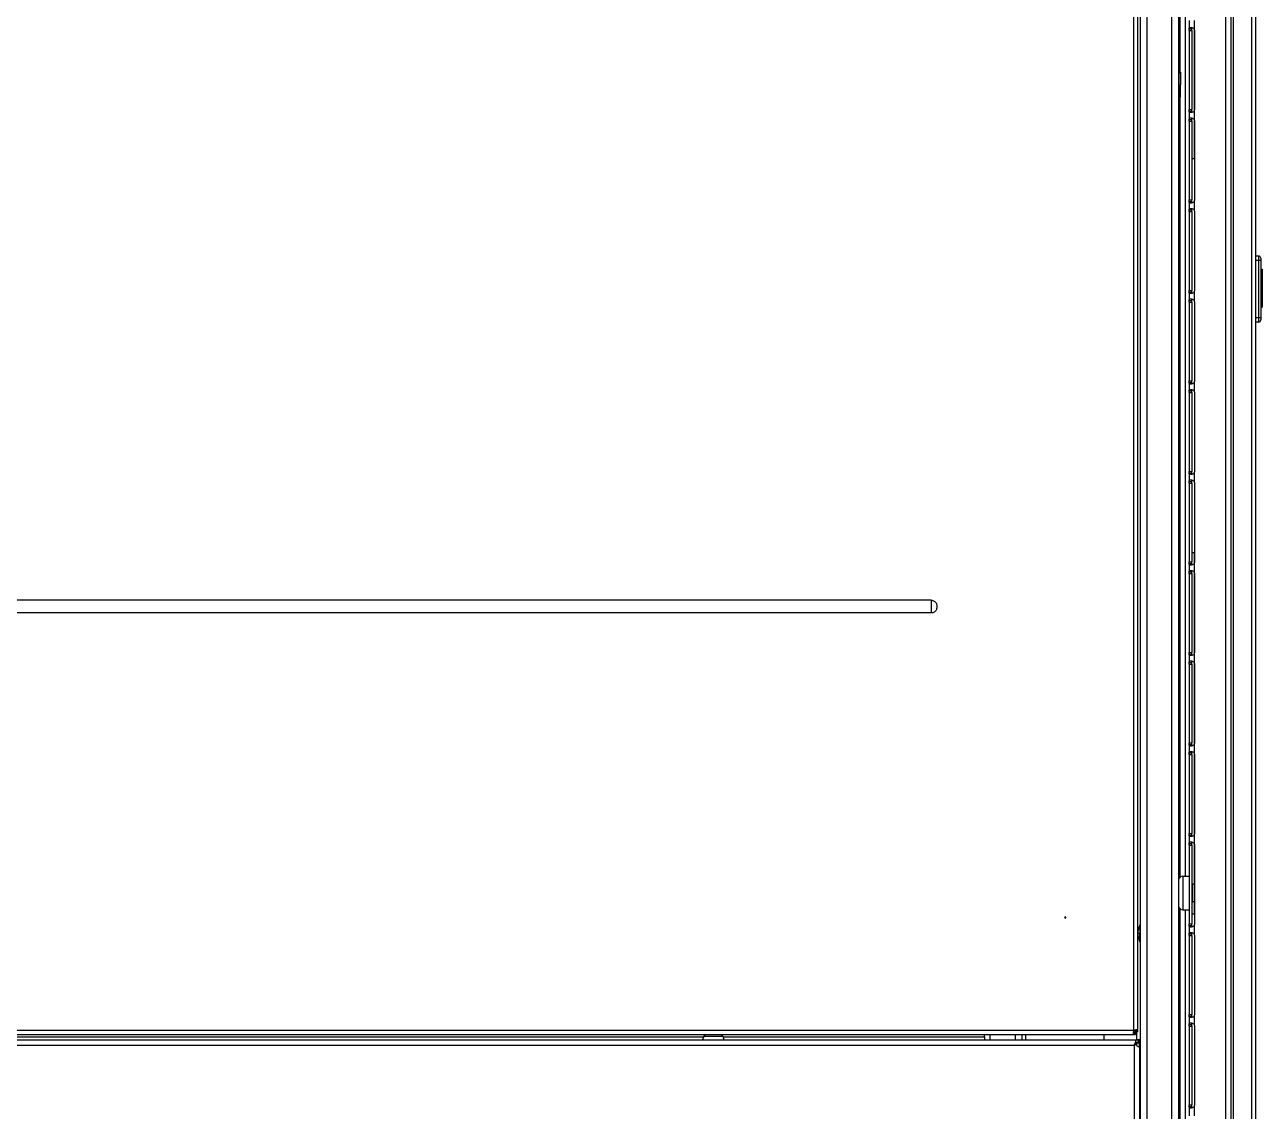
# Model space of a CAD drawing. Header units: millimetres. Extents: x 167 to 1022, y 285 to 720.
# Drawn here: x 963.5 to 1021.6, y 388 to 439.1 of the extents above; entities that cross this region are included whole.
import ezdxf

# ---------------------------------------------------------------- set-up
doc = ezdxf.new("R2010")
doc.units = ezdxf.units.MM

msp = doc.modelspace()

# ---------------------------------------------------------------- linework, layer by layer
at = {"color": 7, "linetype": 'Continuous', "lineweight": 25}
for p, q in [((1015.87, 288.629), (1015.87, 484.129)), ((1016.19, 288.629), (1016.19, 484.129)), ((1017.35, 288.629), (1017.35, 484.129)), ((1015.545, 473.809), (1015.545, 391.829)), ((1015.745, 391.789), (1015.745, 473.849)), ((1017.67, 319.579), (1017.67, 456.479)), ((1017.74, 436.829), (1017.74, 456.479)), ((1017.98, 399.069), (1017.98, 456.479)), ((1019.87, 456.479), (1019.87, 319.579)), ((1020.11, 456.479), (1020.11, 319.579)), ((1020.23, 456.479), (1020.23, 319.579)), ((1021.09, 456.479), (1021.09, 319.579)), ((1021.27, 456.479), (1021.27, 319.579)), ((1018.16, 439.249), (1018.16, 438.858)), ((1018.4, 439.249), (1018.4, 438.858)), ((1018.16, 438.858), (1018.28, 438.858)), ((1018.16, 438.779), (1018.16, 438.858)), ((1018.16, 438.779), (1018.28, 438.779)), ((1018.16, 438.779), (1018.16, 435.079)), ((1018.28, 438.779), (1018.28, 438.858)), ((1018.28, 438.779), (1018.28, 435.079)), ((1018.4, 438.858), (1018.4, 434.999)), ((1018.423, 435.079), (1018.423, 438.779)), ((1017.74, 437.129), (1017.72, 437.129)), ((1017.72, 437.129), (1017.72, 436.809)), ((1017.74, 436.829), (1017.67, 436.759)), ((1017.76, 436.829), (1017.74, 436.829)), ((1017.74, 436.829), (1017.74, 436.239)), ((1017.76, 436.829), (1017.76, 436.239)), ((1017.67, 436.239), (1017.74, 436.239)), ((1017.67, 435.719), (1017.74, 435.649)), ((1017.74, 435.649), (1017.74, 436.239)), ((1017.74, 436.239), (1017.76, 436.239)), ((1017.76, 435.649), (1017.76, 436.239)), ((1017.72, 435.669), (1017.72, 433.179)), ((1017.74, 435.649), (1017.76, 435.649)), ((1017.74, 399.029), (1017.74, 435.649)), ((1018.16, 435.079), (1018.28, 435.079)), ((1018.16, 434.999), (1018.16, 435.079)), ((1018.16, 434.999), (1018.28, 434.999)), ((1018.16, 434.999), (1018.16, 434.608)), ((1018.16, 434.608), (1018.28, 434.608)), ((1018.16, 434.529), (1018.16, 434.608)), ((1018.16, 434.529), (1018.28, 434.529)), ((1018.16, 434.529), (1018.16, 430.829)), ((1018.28, 434.999), (1018.28, 435.079)), ((1018.28, 434.529), (1018.28, 434.608)), ((1018.28, 434.529), (1018.28, 430.829)), ((1018.4, 434.999), (1018.4, 434.608)), ((1018.4, 434.608), (1018.4, 432.754)), ((1018.423, 430.829), (1018.423, 434.529)), ((1017.72, 433.179), (1017.72, 432.429)), ((1017.72, 433.179), (1017.74, 433.179)), ((1017.72, 432.429), (1017.74, 432.429)), ((1018.4, 432.754), (1018.28, 432.754)), ((1018.4, 432.754), (1018.423, 432.754)), ((1018.16, 430.829), (1018.28, 430.829)), ((1018.16, 430.749), (1018.16, 430.829)), ((1018.16, 430.749), (1018.28, 430.749)), ((1018.16, 430.749), (1018.16, 430.358)), ((1018.28, 430.749), (1018.28, 430.829)), ((1018.4, 430.749), (1018.4, 430.358)), ((1018.16, 430.358), (1018.28, 430.358)), ((1018.16, 430.279), (1018.16, 430.358)), ((1018.16, 430.279), (1018.28, 430.279)), ((1018.16, 430.279), (1018.16, 426.579)), ((1018.28, 430.279), (1018.28, 430.358)), ((1018.28, 430.279), (1018.28, 426.579)), ((1018.423, 426.579), (1018.423, 430.279)), ((1021.42, 428.189), (1021.27, 428.189)), ((1021.42, 428.189), (1021.42, 427.989)), ((1021.42, 427.989), (1021.27, 427.989)), ((1021.42, 427.989), (1021.42, 425.289)), ((1021.52, 427.989), (1021.42, 427.989)), ((1021.52, 428.089), (1021.52, 427.989)), ((1021.52, 427.989), (1021.52, 425.289)), ((1021.52, 427.578), (1021.59, 427.578)), ((1021.52, 427.557), (1021.59, 427.557)), ((1021.59, 427.578), (1021.59, 427.557)), ((1021.59, 427.557), (1021.59, 427.515)), ((1021.52, 427.515), (1021.59, 427.515)), ((1021.52, 427.429), (1021.59, 427.429)), ((1021.52, 427.344), (1021.59, 427.344)), ((1021.52, 427.259), (1021.59, 427.259)), ((1021.52, 427.174), (1021.59, 427.174)), ((1021.52, 427.089), (1021.59, 427.089)), ((1021.52, 427.046), (1021.59, 427.046)), ((1021.52, 427.025), (1021.59, 427.025)), ((1021.52, 427.004), (1021.59, 427.004)), ((1021.59, 427.515), (1021.59, 427.429)), ((1021.59, 427.429), (1021.59, 427.344)), ((1021.59, 427.344), (1021.59, 427.259)), ((1021.59, 427.259), (1021.59, 427.174)), ((1021.59, 427.174), (1021.59, 427.089)), ((1021.59, 427.089), (1021.59, 427.046)), ((1021.59, 427.046), (1021.59, 427.025)), ((1021.59, 427.025), (1021.59, 427.004)), ((1021.59, 427.004), (1021.59, 426.961)), ((1018.16, 426.579), (1018.28, 426.579)), ((1018.16, 426.499), (1018.16, 426.579)), ((1018.16, 426.499), (1018.28, 426.499)), ((1018.16, 426.499), (1018.16, 426.108)), ((1018.28, 426.499), (1018.28, 426.579)), ((1018.4, 426.499), (1018.4, 426.108)), ((1021.52, 426.961), (1021.59, 426.961)), ((1021.52, 426.897), (1021.59, 426.897)), ((1021.52, 426.855), (1021.59, 426.855)), ((1021.52, 426.77), (1021.59, 426.77)), ((1021.52, 426.663), (1021.59, 426.663)), ((1021.52, 426.6), (1021.59, 426.6)), ((1021.52, 426.578), (1021.59, 426.578)), ((1021.59, 426.961), (1021.59, 426.897)), ((1021.59, 426.897), (1021.59, 426.855)), ((1021.59, 426.855), (1021.59, 426.77)), ((1021.59, 426.77), (1021.59, 426.663)), ((1021.59, 426.663), (1021.59, 426.6)), ((1021.59, 426.6), (1021.59, 426.578)), ((1021.59, 426.578), (1021.59, 426.238)), ((1018.16, 426.108), (1018.28, 426.108)), ((1018.16, 426.029), (1018.16, 426.108)), ((1018.16, 426.029), (1018.28, 426.029)), ((1018.16, 426.029), (1018.16, 422.329)), ((1018.28, 426.029), (1018.28, 426.108)), ((1018.28, 426.029), (1018.28, 422.329)), ((1018.423, 422.329), (1018.423, 426.029)), ((1021.52, 426.238), (1021.59, 426.238)), ((1021.52, 426.232), (1021.59, 426.232)), ((1021.52, 426.218), (1021.59, 426.218)), ((1021.52, 426.204), (1021.59, 426.204)), ((1021.52, 426.176), (1021.59, 426.176)), ((1021.52, 426.148), (1021.59, 426.148)), ((1021.52, 426.092), (1021.59, 426.092)), ((1021.52, 426.008), (1021.59, 426.008)), ((1021.52, 425.923), (1021.59, 425.923)), ((1021.52, 425.867), (1021.59, 425.867)), ((1021.52, 425.839), (1021.59, 425.839)), ((1021.59, 426.238), (1021.59, 426.232)), ((1021.59, 426.232), (1021.59, 426.218)), ((1021.59, 426.218), (1021.59, 426.204)), ((1021.59, 426.204), (1021.59, 426.176)), ((1021.59, 426.176), (1021.59, 426.148)), ((1021.59, 426.148), (1021.59, 426.092)), ((1021.59, 426.092), (1021.59, 426.008)), ((1021.59, 426.008), (1021.59, 425.923)), ((1021.59, 425.923), (1021.59, 425.867)), ((1021.59, 425.867), (1021.59, 425.839)), ((1021.59, 425.839), (1021.59, 425.811)), ((1021.42, 425.289), (1021.27, 425.289)), ((1021.52, 425.289), (1021.42, 425.289)), ((1021.42, 425.289), (1021.42, 425.089)), ((1021.52, 425.811), (1021.59, 425.811)), ((1021.52, 425.797), (1021.59, 425.797)), ((1021.52, 425.783), (1021.59, 425.783)), ((1021.52, 425.289), (1021.52, 425.189)), ((1021.59, 425.811), (1021.59, 425.797)), ((1021.59, 425.797), (1021.59, 425.783)), ((1021.42, 425.089), (1021.27, 425.089)), ((1018.16, 422.329), (1018.28, 422.329)), ((1018.16, 422.249), (1018.16, 422.329)), ((1018.28, 422.249), (1018.28, 422.329)), ((1018.16, 422.249), (1018.28, 422.249)), ((1018.16, 422.249), (1018.16, 421.858)), ((1018.16, 421.858), (1018.28, 421.858)), ((1018.16, 421.779), (1018.16, 421.858)), ((1018.16, 421.779), (1018.28, 421.779)), ((1018.16, 421.779), (1018.16, 418.079)), ((1018.28, 421.779), (1018.28, 421.858)), ((1018.28, 421.779), (1018.28, 418.079)), ((1018.4, 422.249), (1018.4, 421.858)), ((1018.423, 418.079), (1018.423, 421.779)), ((1018.16, 418.079), (1018.28, 418.079)), ((1018.16, 417.999), (1018.16, 418.079)), ((1018.16, 417.999), (1018.28, 417.999)), ((1018.16, 417.999), (1018.16, 417.608)), ((1018.28, 417.999), (1018.28, 418.079)), ((1018.4, 417.999), (1018.4, 417.608)), ((1018.16, 417.608), (1018.28, 417.608)), ((1018.16, 417.529), (1018.16, 417.608)), ((1018.16, 417.529), (1018.28, 417.529)), ((1018.16, 417.529), (1018.16, 413.829)), ((1018.28, 417.529), (1018.28, 417.608)), ((1018.28, 417.529), (1018.28, 413.829)), ((1018.423, 413.829), (1018.423, 417.529)), ((1018.4, 414.254), (1018.28, 414.254)), ((1018.4, 414.254), (1018.423, 414.254)), ((1018.4, 414.254), (1018.4, 413.749)), ((1018.16, 413.829), (1018.28, 413.829)), ((1018.16, 413.749), (1018.16, 413.829)), ((1018.16, 413.749), (1018.28, 413.749)), ((1018.16, 413.749), (1018.16, 413.358)), ((1018.28, 413.749), (1018.28, 413.829)), ((1018.4, 413.749), (1018.4, 413.358)), ((1018.16, 413.358), (1018.28, 413.358)), ((1018.16, 413.279), (1018.16, 413.358)), ((1018.16, 413.279), (1018.28, 413.279)), ((1018.16, 413.279), (1018.16, 409.579)), ((1018.28, 413.279), (1018.28, 413.358)), ((1018.28, 413.279), (1018.28, 409.579)), ((1018.4, 413.358), (1018.4, 409.499)), ((1018.423, 409.579), (1018.423, 413.279)), ((1006.05, 412.028), (916.59, 412.028)), ((1006.05, 412.028), (1006.05, 411.43)), ((1006.05, 411.43), (916.59, 411.43)), ((1018.16, 409.579), (1018.28, 409.579)), ((1018.16, 409.499), (1018.16, 409.579)), ((1018.28, 409.499), (1018.28, 409.579)), ((1018.16, 409.499), (1018.28, 409.499)), ((1018.16, 409.499), (1018.16, 409.108)), ((1018.16, 409.108), (1018.28, 409.108)), ((1018.16, 409.029), (1018.16, 409.108)), ((1018.16, 409.029), (1018.28, 409.029)), ((1018.16, 409.029), (1018.16, 405.329)), ((1018.28, 409.029), (1018.28, 409.108)), ((1018.28, 409.029), (1018.28, 405.329)), ((1018.4, 409.499), (1018.4, 409.108)), ((1018.4, 409.108), (1018.4, 405.249)), ((1018.423, 405.329), (1018.423, 409.029)), ((1018.16, 405.329), (1018.28, 405.329)), ((1018.16, 405.249), (1018.16, 405.329)), ((1018.16, 405.249), (1018.28, 405.249)), ((1018.16, 405.249), (1018.16, 404.858)), ((1018.28, 405.249), (1018.28, 405.329)), ((1018.4, 405.249), (1018.4, 404.858)), ((1018.16, 404.858), (1018.28, 404.858)), ((1018.16, 404.779), (1018.16, 404.858)), ((1018.16, 404.779), (1018.28, 404.779)), ((1018.16, 404.779), (1018.16, 401.079)), ((1018.28, 404.779), (1018.28, 404.858)), ((1018.28, 404.779), (1018.28, 401.079)), ((1018.4, 404.858), (1018.4, 400.999)), ((1018.423, 401.079), (1018.423, 404.779)), ((1018.16, 401.079), (1018.28, 401.079)), ((1018.16, 400.999), (1018.16, 401.079)), ((1018.16, 400.999), (1018.28, 400.999)), ((1018.16, 400.999), (1018.16, 400.608)), ((1018.28, 400.999), (1018.28, 401.079)), ((1018.4, 400.999), (1018.4, 400.608)), ((1018.16, 400.608), (1018.28, 400.608)), ((1018.16, 400.529), (1018.16, 400.608)), ((1018.16, 400.529), (1018.28, 400.529)), ((1018.16, 400.529), (1018.16, 396.829)), ((1018.28, 400.529), (1018.28, 400.608)), ((1018.28, 400.529), (1018.28, 396.829)), ((1018.4, 400.608), (1018.4, 398.666)), ((1018.423, 396.829), (1018.423, 400.529)), ((1017.86, 399.069), (1017.86, 397.489)), ((1017.86, 399.069), (1018.16, 399.069)), ((1018.32, 398.619), (1018.28, 398.619)), ((1018.423, 398.656), (1018.32, 398.704)), ((1018.32, 398.704), (1018.32, 397.854)), ((1018.32, 397.939), (1018.28, 397.939)), ((1017.74, 340.979), (1017.74, 397.529)), ((1017.86, 397.489), (1018.16, 397.489)), ((1017.98, 336.094), (1017.98, 397.489)), ((1018.423, 397.902), (1018.32, 397.854)), ((1018.4, 397.891), (1018.4, 397.279)), ((1015.85, 396.779), (1015.85, 396.379)), ((1018.16, 396.829), (1018.28, 396.829)), ((1018.16, 396.749), (1018.16, 396.829)), ((1018.4, 397.279), (1018.28, 397.279)), ((1018.28, 396.749), (1018.28, 396.829)), ((1018.4, 397.279), (1018.423, 397.279)), ((1015.85, 396.379), (1015.75, 396.379)), ((1015.87, 396.709), (1015.85, 396.709)), ((1015.85, 395.979), (1015.85, 396.379)), ((1015.87, 396.379), (1015.85, 396.379)), ((1018.16, 396.749), (1018.28, 396.749)), ((1018.16, 396.749), (1018.16, 396.358)), ((1018.16, 396.358), (1018.28, 396.358)), ((1018.16, 396.279), (1018.16, 396.358)), ((1018.16, 396.279), (1018.28, 396.279)), ((1018.16, 396.279), (1018.16, 392.579)), ((1018.28, 396.279), (1018.28, 396.358)), ((1018.28, 396.279), (1018.28, 392.579)), ((1018.4, 396.749), (1018.4, 396.358)), ((1018.423, 392.579), (1018.423, 396.279)), ((1015.85, 396.049), (1015.87, 396.049)), ((1018.16, 392.579), (1018.28, 392.579)), ((1018.16, 392.499), (1018.16, 392.579)), ((1018.16, 392.499), (1018.28, 392.499)), ((1018.16, 392.499), (1018.16, 392.108)), ((1018.28, 392.499), (1018.28, 392.579)), ((1018.4, 392.499), (1018.4, 392.108)), ((907.055, 391.629), (1015.585, 391.629)), ((1015.545, 391.829), (907.095, 391.829)), ((995.37, 391.556), (995.32, 391.379)), ((995.37, 391.556), (996.27, 391.556)), ((996.27, 391.556), (996.32, 391.379)), ((1008.545, 391.529), (1008.545, 391.629)), ((1008.82, 391.379), (1008.82, 391.629)), ((1010, 391.379), (1010, 391.629)), ((1010.32, 391.379), (1010.32, 391.629)), ((1010.49, 391.379), (1010.49, 391.629)), ((1014.17, 391.379), (1014.17, 391.629)), ((1015.581, 391.817), (1015.545, 391.829)), ((1015.556, 391.793), (1015.545, 391.829)), ((1015.645, 391.754), (1015.545, 391.754)), ((1015.585, 391.629), (1015.585, 391.729)), ((1015.585, 391.729), (1015.645, 391.729)), ((1015.585, 391.629), (1015.645, 391.629)), ((1015.745, 391.789), (1015.645, 391.789)), ((1015.645, 391.754), (1015.645, 391.789)), ((1015.745, 391.754), (1015.645, 391.754)), ((1015.645, 391.629), (1015.645, 391.729)), ((1015.7, 391.379), (1015.7, 391.754)), ((1015.745, 391.754), (1015.745, 391.789)), ((1018.16, 392.108), (1018.28, 392.108)), ((1018.16, 392.029), (1018.16, 392.108)), ((1018.16, 392.029), (1018.28, 392.029)), ((1018.16, 392.029), (1018.16, 388.329)), ((1018.28, 392.029), (1018.28, 392.108)), ((1018.28, 392.029), (1018.28, 388.329)), ((1018.423, 388.329), (1018.423, 392.029)), ((907.06, 391.139), (1015.58, 391.139)), ((927.145, 391.379), (995.495, 391.379)), ((927.278, 391.529), (995.362, 391.529)), ((995.495, 391.379), (996.145, 391.379)), ((996.145, 391.379), (1015.771, 391.379)), ((996.278, 391.529), (1008.545, 391.529)), ((1008.545, 391.529), (1008.545, 391.379)), ((1015.58, 391.139), (1015.632, 391.22)), ((1015.58, 391.139), (1015.665, 391.16)), ((1015.58, 391.139), (1015.58, 381.619)), ((1015.665, 391.16), (1015.622, 391.16)), ((1015.63, 391.259), (1015.63, 391.259)), ((1015.632, 391.22), (1015.632, 391.179)), ((1015.68, 391.139), (1015.68, 391.248)), ((1015.7, 391.229), (1015.7, 391.249)), ((1015.82, 391.229), (1015.7, 391.229)), ((1015.7, 391.11), (1015.7, 391.229)), ((1015.771, 391.379), (1015.771, 391.259)), ((1015.82, 391.379), (1015.771, 391.379)), ((1015.82, 391.259), (1015.771, 391.259)), ((1015.82, 391.042), (1015.808, 391.042)), ((1015.82, 391.379), (1015.82, 391.259)), ((1015.82, 391.042), (1015.82, 391.229)), ((1015.82, 391.042), (1015.82, 381.716)), ((1018.16, 388.329), (1018.28, 388.329)), ((1018.16, 388.249), (1018.16, 388.329)), ((1018.16, 388.249), (1018.28, 388.249)), ((1018.16, 388.249), (1018.16, 387.808)), ((1018.28, 388.249), (1018.28, 388.329)), ((1018.4, 388.249), (1018.4, 387.808))]:
    msp.add_line(p, q, dxfattribs=at)
for centre, radius, start, end in [((1018.273, 438.779), 0.15, 0, 31.97075), ((1018.273, 435.079), 0.15, 328.02925, 0), ((1018.273, 434.529), 0.15, 0, 31.97075), ((1018.273, 430.829), 0.15, 328.02925, 0), ((1018.273, 430.279), 0.15, 0, 31.97075), ((1021.42, 428.089), 0.1, 0, 90), ((1018.273, 426.579), 0.15, 328.02925, 0), ((1018.273, 426.029), 0.15, 0, 31.97075), ((1021.42, 425.189), 0.1, 270, 0), ((1018.273, 422.329), 0.15, 328.02925, 0), ((1018.273, 421.779), 0.15, 0, 31.97075), ((1018.273, 418.079), 0.15, 328.02925, 0), ((1018.273, 417.529), 0.15, 0, 31.97075), ((1018.273, 413.829), 0.15, 328.02925, 0), ((1018.273, 413.279), 0.15, 0, 31.97075), ((1018.273, 409.579), 0.15, 328.02925, 360), ((1018.273, 409.029), 0.15, 0, 31.97075), ((1018.273, 405.329), 0.15, 328.02925, 0), ((1018.273, 404.779), 0.15, 0, 31.97075), ((1018.273, 401.079), 0.15, 328.02925, 0), ((1018.273, 400.529), 0.15, 0, 31.97075), ((1017.86, 398.869), 0.2, 90, 161.80513), ((1017.86, 397.689), 0.2, 198.19487, 270), ((1012.345, 397.129), 0.025, 0, 180), ((1012.345, 397.129), 0.025, 180, 0), ((1016.6, 396.379), 0.85, 151.92751, 180), ((1018.273, 396.829), 0.15, 328.02925, 0), ((1016.6, 396.379), 0.85, 180, 208.07249), ((1018.273, 396.279), 0.15, 0, 31.97075), ((1018.273, 392.579), 0.15, 328.02925, 0), ((995.466, 391.529), 0.1, 90, 164.23945), ((996.174, 391.529), 0.1, 15.76055, 90), ((1018.273, 392.029), 0.15, 0, 31.97075), ((1018.273, 388.329), 0.15, 328.02925, 0)]:
    msp.add_arc(centre, radius, start, end, dxfattribs=at)
for points, knots in [([(1018.16, 438.858), (1018.16, 438.87), (1018.162, 438.893), (1018.174, 438.914), (1018.196, 438.926), (1018.229, 438.93), (1018.269, 438.926), (1018.315, 438.914), (1018.361, 438.893), (1018.387, 438.87), (1018.4, 438.858)], [0, 0, 0, 0, 0.124908, 0.249934, 0.374967, 0.5, 0.625033, 0.750066, 0.875092, 1, 1, 1, 1]), ([(1018.28, 438.858), (1018.28, 438.867), (1018.281, 438.886), (1018.284, 438.907), (1018.29, 438.915), (1018.293, 438.918)], [0, 0, 0, 0, 0.371398, 0.742385, 1, 1, 1, 1]), ([(1018.4, 434.999), (1018.387, 434.988), (1018.361, 434.965), (1018.315, 434.944), (1018.269, 434.932), (1018.229, 434.928), (1018.196, 434.932), (1018.174, 434.944), (1018.162, 434.965), (1018.16, 434.988), (1018.16, 434.999)], [0, 0, 0, 0, 0.124908, 0.249934, 0.374967, 0.5, 0.625033, 0.750066, 0.875092, 1, 1, 1, 1]), ([(1018.16, 434.608), (1018.16, 434.62), (1018.162, 434.643), (1018.174, 434.664), (1018.196, 434.676), (1018.229, 434.68), (1018.269, 434.676), (1018.315, 434.664), (1018.361, 434.643), (1018.387, 434.62), (1018.4, 434.608)], [0, 0, 0, 0, 0.124908, 0.249934, 0.374967, 0.5, 0.625033, 0.750066, 0.875092, 1, 1, 1, 1]), ([(1018.286, 434.951), (1018.284, 434.958), (1018.28, 434.972), (1018.28, 434.99), (1018.28, 434.999)], [0, 0, 0, 0, 0.492846, 1, 1, 1, 1]), ([(1018.28, 434.608), (1018.28, 434.617), (1018.281, 434.636), (1018.284, 434.657), (1018.29, 434.665), (1018.293, 434.668)], [0, 0, 0, 0, 0.371398, 0.742385, 1, 1, 1, 1]), ([(1018.4, 430.749), (1018.387, 430.738), (1018.361, 430.715), (1018.315, 430.694), (1018.269, 430.682), (1018.229, 430.678), (1018.196, 430.682), (1018.174, 430.694), (1018.162, 430.715), (1018.16, 430.738), (1018.16, 430.749)], [0, 0, 0, 0, 0.124908, 0.249934, 0.374967, 0.5, 0.625033, 0.750066, 0.875092, 1, 1, 1, 1]), ([(1018.286, 430.701), (1018.284, 430.708), (1018.28, 430.722), (1018.28, 430.74), (1018.28, 430.749)], [0, 0, 0, 0, 0.492846, 1, 1, 1, 1]), ([(1018.16, 430.358), (1018.16, 430.37), (1018.162, 430.393), (1018.174, 430.414), (1018.196, 430.426), (1018.229, 430.43), (1018.269, 430.426), (1018.315, 430.414), (1018.361, 430.393), (1018.387, 430.37), (1018.4, 430.358)], [0, 0, 0, 0, 0.124908, 0.249934, 0.374967, 0.5, 0.625033, 0.750066, 0.875092, 1, 1, 1, 1]), ([(1018.28, 430.358), (1018.28, 430.367), (1018.281, 430.386), (1018.284, 430.407), (1018.29, 430.415), (1018.293, 430.418)], [0, 0, 0, 0, 0.371398, 0.742385, 1, 1, 1, 1]), ([(1018.4, 426.499), (1018.387, 426.488), (1018.361, 426.465), (1018.315, 426.444), (1018.269, 426.432), (1018.229, 426.428), (1018.196, 426.432), (1018.174, 426.444), (1018.162, 426.465), (1018.16, 426.488), (1018.16, 426.499)], [0, 0, 0, 0, 0.124908, 0.249934, 0.374967, 0.5, 0.625033, 0.750066, 0.875092, 1, 1, 1, 1]), ([(1018.286, 426.451), (1018.284, 426.458), (1018.28, 426.472), (1018.28, 426.49), (1018.28, 426.499)], [0, 0, 0, 0, 0.4928465, 1, 1, 1, 1]), ([(1018.16, 426.108), (1018.16, 426.12), (1018.162, 426.143), (1018.174, 426.164), (1018.196, 426.176), (1018.229, 426.18), (1018.269, 426.176), (1018.315, 426.164), (1018.361, 426.143), (1018.387, 426.12), (1018.4, 426.108)], [0, 0, 0, 0, 0.124908, 0.249934, 0.374967, 0.5, 0.625033, 0.750066, 0.875092, 1, 1, 1, 1]), ([(1018.28, 426.108), (1018.28, 426.117), (1018.281, 426.136), (1018.284, 426.157), (1018.29, 426.165), (1018.293, 426.168)], [0, 0, 0, 0, 0.371398, 0.742385, 1, 1, 1, 1]), ([(1018.4, 422.249), (1018.387, 422.238), (1018.361, 422.215), (1018.315, 422.194), (1018.269, 422.182), (1018.229, 422.178), (1018.196, 422.182), (1018.174, 422.194), (1018.162, 422.215), (1018.16, 422.238), (1018.16, 422.249)], [0, 0, 0, 0, 0.124908, 0.249934, 0.374967, 0.5, 0.625033, 0.750066, 0.875092, 1, 1, 1, 1]), ([(1018.16, 421.858), (1018.16, 421.87), (1018.162, 421.893), (1018.174, 421.914), (1018.196, 421.926), (1018.229, 421.93), (1018.269, 421.926), (1018.315, 421.914), (1018.361, 421.893), (1018.387, 421.87), (1018.4, 421.858)], [0, 0, 0, 0, 0.124908, 0.249934, 0.374967, 0.5, 0.625033, 0.750066, 0.875092, 1, 1, 1, 1]), ([(1018.286, 422.201), (1018.284, 422.208), (1018.28, 422.222), (1018.28, 422.24), (1018.28, 422.249)], [0, 0, 0, 0, 0.492846, 1, 1, 1, 1]), ([(1018.28, 421.858), (1018.28, 421.867), (1018.281, 421.886), (1018.284, 421.907), (1018.29, 421.915), (1018.293, 421.918)], [0, 0, 0, 0, 0.371398, 0.742385, 1, 1, 1, 1]), ([(1018.4, 417.999), (1018.387, 417.988), (1018.361, 417.965), (1018.315, 417.944), (1018.269, 417.932), (1018.229, 417.928), (1018.196, 417.932), (1018.174, 417.944), (1018.162, 417.965), (1018.16, 417.988), (1018.16, 417.999)], [0, 0, 0, 0, 0.124908, 0.249934, 0.374967, 0.5, 0.625033, 0.750066, 0.875092, 1, 1, 1, 1]), ([(1018.286, 417.951), (1018.284, 417.958), (1018.28, 417.972), (1018.28, 417.99), (1018.28, 417.999)], [0, 0, 0, 0, 0.492846, 1, 1, 1, 1]), ([(1018.16, 417.608), (1018.16, 417.62), (1018.162, 417.643), (1018.174, 417.664), (1018.196, 417.676), (1018.229, 417.68), (1018.269, 417.676), (1018.315, 417.664), (1018.361, 417.643), (1018.387, 417.62), (1018.4, 417.608)], [0, 0, 0, 0, 0.124908, 0.249934, 0.374967, 0.5, 0.625033, 0.750066, 0.875092, 1, 1, 1, 1]), ([(1018.28, 417.608), (1018.28, 417.617), (1018.281, 417.636), (1018.284, 417.657), (1018.29, 417.665), (1018.293, 417.668)], [0, 0, 0, 0, 0.371398, 0.742385, 1, 1, 1, 1]), ([(1018.4, 413.749), (1018.387, 413.738), (1018.361, 413.715), (1018.315, 413.694), (1018.269, 413.682), (1018.229, 413.678), (1018.196, 413.682), (1018.174, 413.694), (1018.162, 413.715), (1018.16, 413.738), (1018.16, 413.749)], [0, 0, 0, 0, 0.124908, 0.249934, 0.374967, 0.5, 0.625033, 0.750066, 0.875092, 1, 1, 1, 1]), ([(1018.286, 413.701), (1018.284, 413.708), (1018.28, 413.722), (1018.28, 413.74), (1018.28, 413.749)], [0, 0, 0, 0, 0.492846, 1, 1, 1, 1]), ([(1018.16, 413.358), (1018.16, 413.37), (1018.162, 413.393), (1018.174, 413.414), (1018.196, 413.426), (1018.229, 413.43), (1018.269, 413.426), (1018.315, 413.414), (1018.361, 413.393), (1018.387, 413.37), (1018.4, 413.358)], [0, 0, 0, 0, 0.124908, 0.249934, 0.374967, 0.5, 0.625033, 0.750066, 0.875092, 1, 1, 1, 1]), ([(1018.28, 413.358), (1018.28, 413.367), (1018.281, 413.386), (1018.284, 413.407), (1018.29, 413.415), (1018.293, 413.418)], [0, 0, 0, 0, 0.371398, 0.742385, 1, 1, 1, 1]), ([(1006.05, 412.028), (1006.069, 412.026), (1006.106, 412.024), (1006.16, 412.006), (1006.209, 411.977), (1006.251, 411.939), (1006.284, 411.893), (1006.315, 411.824), (1006.323, 411.729), (1006.315, 411.634), (1006.284, 411.565), (1006.251, 411.519), (1006.209, 411.481), (1006.16, 411.452), (1006.106, 411.434), (1006.069, 411.431), (1006.05, 411.43)], [0, 0, 0, 0, 0.06256, 0.125121, 0.187681, 0.250234, 0.312773, 0.375303, 0.500001, 0.624698, 0.687228, 0.749767, 0.812319, 0.874878, 0.93744, 1, 1, 1, 1]), ([(1018.4, 409.499), (1018.387, 409.488), (1018.361, 409.465), (1018.315, 409.444), (1018.269, 409.432), (1018.229, 409.428), (1018.196, 409.432), (1018.174, 409.444), (1018.162, 409.465), (1018.16, 409.488), (1018.16, 409.499)], [0, 0, 0, 0, 0.124908, 0.249934, 0.374967, 0.5, 0.625033, 0.750066, 0.875092, 1, 1, 1, 1]), ([(1018.16, 409.108), (1018.16, 409.12), (1018.162, 409.143), (1018.174, 409.164), (1018.196, 409.176), (1018.229, 409.18), (1018.269, 409.176), (1018.315, 409.164), (1018.361, 409.143), (1018.387, 409.12), (1018.4, 409.108)], [0, 0, 0, 0, 0.124908, 0.249934, 0.374967, 0.5, 0.625033, 0.750066, 0.875092, 1, 1, 1, 1]), ([(1018.286, 409.451), (1018.284, 409.458), (1018.28, 409.472), (1018.28, 409.49), (1018.28, 409.499)], [0, 0, 0, 0, 0.492846, 1, 1, 1, 1]), ([(1018.28, 409.108), (1018.28, 409.117), (1018.281, 409.136), (1018.284, 409.157), (1018.29, 409.165), (1018.293, 409.168)], [0, 0, 0, 0, 0.371398, 0.742385, 1, 1, 1, 1]), ([(1018.4, 405.249), (1018.387, 405.238), (1018.361, 405.215), (1018.315, 405.194), (1018.269, 405.182), (1018.229, 405.178), (1018.196, 405.182), (1018.174, 405.194), (1018.162, 405.215), (1018.16, 405.238), (1018.16, 405.249)], [0, 0, 0, 0, 0.124908, 0.249934, 0.374967, 0.5, 0.625033, 0.750066, 0.875092, 1, 1, 1, 1]), ([(1018.16, 404.858), (1018.16, 404.87), (1018.162, 404.893), (1018.174, 404.914), (1018.196, 404.926), (1018.229, 404.93), (1018.269, 404.926), (1018.315, 404.914), (1018.361, 404.893), (1018.387, 404.87), (1018.4, 404.858)], [0, 0, 0, 0, 0.124908, 0.249934, 0.374967, 0.5, 0.625033, 0.750066, 0.875092, 1, 1, 1, 1]), ([(1018.286, 405.201), (1018.284, 405.208), (1018.28, 405.222), (1018.28, 405.24), (1018.28, 405.249)], [0, 0, 0, 0, 0.492846, 1, 1, 1, 1]), ([(1018.28, 404.858), (1018.28, 404.867), (1018.281, 404.886), (1018.284, 404.907), (1018.29, 404.915), (1018.293, 404.918)], [0, 0, 0, 0, 0.371398, 0.742385, 1, 1, 1, 1]), ([(1018.4, 400.999), (1018.387, 400.988), (1018.361, 400.965), (1018.315, 400.944), (1018.269, 400.932), (1018.229, 400.928), (1018.196, 400.932), (1018.174, 400.944), (1018.162, 400.965), (1018.16, 400.988), (1018.16, 400.999)], [0, 0, 0, 0, 0.124908, 0.249934, 0.374967, 0.5, 0.625033, 0.750066, 0.875092, 1, 1, 1, 1]), ([(1018.286, 400.951), (1018.284, 400.958), (1018.28, 400.972), (1018.28, 400.99), (1018.28, 400.999)], [0, 0, 0, 0, 0.492846, 1, 1, 1, 1]), ([(1018.16, 400.608), (1018.16, 400.62), (1018.162, 400.643), (1018.174, 400.664), (1018.196, 400.676), (1018.229, 400.68), (1018.269, 400.676), (1018.315, 400.664), (1018.361, 400.643), (1018.387, 400.62), (1018.4, 400.608)], [0, 0, 0, 0, 0.124908, 0.249934, 0.374967, 0.5, 0.625033, 0.750066, 0.875092, 1, 1, 1, 1]), ([(1018.28, 400.608), (1018.28, 400.617), (1018.281, 400.636), (1018.284, 400.657), (1018.29, 400.665), (1018.293, 400.668)], [0, 0, 0, 0, 0.371398, 0.742385, 1, 1, 1, 1]), ([(1018.4, 396.749), (1018.387, 396.738), (1018.361, 396.715), (1018.315, 396.694), (1018.269, 396.682), (1018.229, 396.678), (1018.196, 396.682), (1018.174, 396.694), (1018.162, 396.715), (1018.16, 396.738), (1018.16, 396.749)], [0, 0, 0, 0, 0.124908, 0.249934, 0.374967, 0.5, 0.625033, 0.750066, 0.875092, 1, 1, 1, 1]), ([(1018.16, 396.358), (1018.16, 396.37), (1018.162, 396.393), (1018.174, 396.414), (1018.196, 396.426), (1018.229, 396.43), (1018.269, 396.426), (1018.315, 396.414), (1018.361, 396.393), (1018.387, 396.37), (1018.4, 396.358)], [0, 0, 0, 0, 0.124908, 0.249934, 0.374967, 0.5, 0.625033, 0.750066, 0.875092, 1, 1, 1, 1]), ([(1018.286, 396.701), (1018.284, 396.708), (1018.28, 396.722), (1018.28, 396.74), (1018.28, 396.749)], [0, 0, 0, 0, 0.492846, 1, 1, 1, 1]), ([(1018.28, 396.358), (1018.28, 396.367), (1018.281, 396.386), (1018.284, 396.407), (1018.29, 396.415), (1018.293, 396.418)], [0, 0, 0, 0, 0.371398, 0.742385, 1, 1, 1, 1]), ([(1018.4, 392.499), (1018.387, 392.488), (1018.361, 392.465), (1018.315, 392.444), (1018.269, 392.432), (1018.229, 392.428), (1018.196, 392.432), (1018.174, 392.444), (1018.162, 392.465), (1018.16, 392.488), (1018.16, 392.499)], [0, 0, 0, 0, 0.124908, 0.249934, 0.374967, 0.5, 0.625033, 0.750066, 0.875092, 1, 1, 1, 1]), ([(1018.16, 392.108), (1018.16, 392.12), (1018.162, 392.143), (1018.174, 392.164), (1018.196, 392.176), (1018.229, 392.18), (1018.269, 392.176), (1018.315, 392.164), (1018.361, 392.143), (1018.387, 392.12), (1018.4, 392.108)], [0, 0, 0, 0, 0.124908, 0.249934, 0.374967, 0.5, 0.625033, 0.750066, 0.875092, 1, 1, 1, 1]), ([(1018.286, 392.451), (1018.284, 392.458), (1018.28, 392.472), (1018.28, 392.49), (1018.28, 392.499)], [0, 0, 0, 0, 0.492846, 1, 1, 1, 1]), ([(1018.28, 392.108), (1018.28, 392.117), (1018.281, 392.136), (1018.284, 392.157), (1018.29, 392.165), (1018.293, 392.168)], [0, 0, 0, 0, 0.371398, 0.742385, 1, 1, 1, 1]), ([(1015.556, 391.793), (1015.551, 391.782), (1015.54, 391.761), (1015.53, 391.728), (1015.526, 391.697), (1015.526, 391.671), (1015.532, 391.651), (1015.543, 391.637), (1015.56, 391.63), (1015.576, 391.629), (1015.585, 391.629)], [0, 0, 0, 0, 0.124997, 0.250018, 0.375034, 0.500051, 0.625067, 0.750084, 0.875083, 1, 1, 1, 1]), ([(1015.526, 391.761), (1015.526, 391.756), (1015.527, 391.746), (1015.536, 391.737), (1015.553, 391.73), (1015.572, 391.729), (1015.585, 391.729)], [0, 0, 0, 0, 0.195658, 0.396881, 0.598378, 1, 1, 1, 1]), ([(1015.581, 391.817), (1015.575, 391.814), (1015.566, 391.807), (1015.559, 391.797), (1015.556, 391.793)], [0, 0, 0, 0, 0.5600273, 1, 1, 1, 1]), ([(1015.745, 391.789), (1015.745, 391.797), (1015.744, 391.814), (1015.737, 391.831), (1015.723, 391.842), (1015.703, 391.848), (1015.677, 391.848), (1015.646, 391.844), (1015.613, 391.834), (1015.592, 391.823), (1015.581, 391.817)], [0, 0, 0, 0, 0.124917, 0.2499162, 0.3749334, 0.4999489, 0.6249656, 0.7499821, 0.8750033, 1, 1, 1, 1]), ([(1015.645, 391.789), (1015.645, 391.802), (1015.645, 391.821), (1015.638, 391.833), (1015.636, 391.838)], [0, 0, 0, 0, 0.665908, 1, 1, 1, 1]), ([(1015.771, 391.379), (1015.758, 391.379), (1015.732, 391.379), (1015.7, 391.375), (1015.674, 391.365), (1015.654, 391.349), (1015.64, 391.326), (1015.632, 391.295), (1015.629, 391.26), (1015.631, 391.233), (1015.632, 391.22)], [0, 0, 0, 0, 0.124893, 0.249876, 0.374897, 0.499919, 0.624947, 0.749965, 0.874984, 1, 1, 1, 1]), ([(1015.771, 391.259), (1015.753, 391.259), (1015.716, 391.259), (1015.676, 391.254), (1015.65, 391.241), (1015.635, 391.227), (1015.632, 391.213), (1015.631, 391.206)], [0, 0, 0, 0, 0.289161, 0.577672, 0.722289, 0.866716, 1, 1, 1, 1]), ([(1015.82, 391.042), (1015.819, 391.041), (1015.818, 391.038), (1015.807, 391.04), (1015.79, 391.046), (1015.767, 391.058), (1015.741, 391.075), (1015.713, 391.097), (1015.686, 391.125), (1015.672, 391.148), (1015.665, 391.16)], [0, 0, 0, 0, 0.1250069, 0.2500147, 0.3750231, 0.5000383, 0.6250509, 0.7500663, 0.8750641, 1, 1, 1, 1]), ([(1018.4, 388.249), (1018.387, 388.238), (1018.361, 388.215), (1018.315, 388.194), (1018.269, 388.182), (1018.229, 388.178), (1018.196, 388.182), (1018.174, 388.194), (1018.162, 388.215), (1018.16, 388.238), (1018.16, 388.249)], [0, 0, 0, 0, 0.124908, 0.249934, 0.374967, 0.5, 0.625033, 0.750066, 0.875092, 1, 1, 1, 1]), ([(1018.286, 388.201), (1018.284, 388.208), (1018.28, 388.222), (1018.28, 388.24), (1018.28, 388.249)], [0, 0, 0, 0, 0.492846, 1, 1, 1, 1])]:
    msp.add_open_spline(points, degree=3, knots=knots, dxfattribs=at)

doc.saveas('drawing.dxf')
